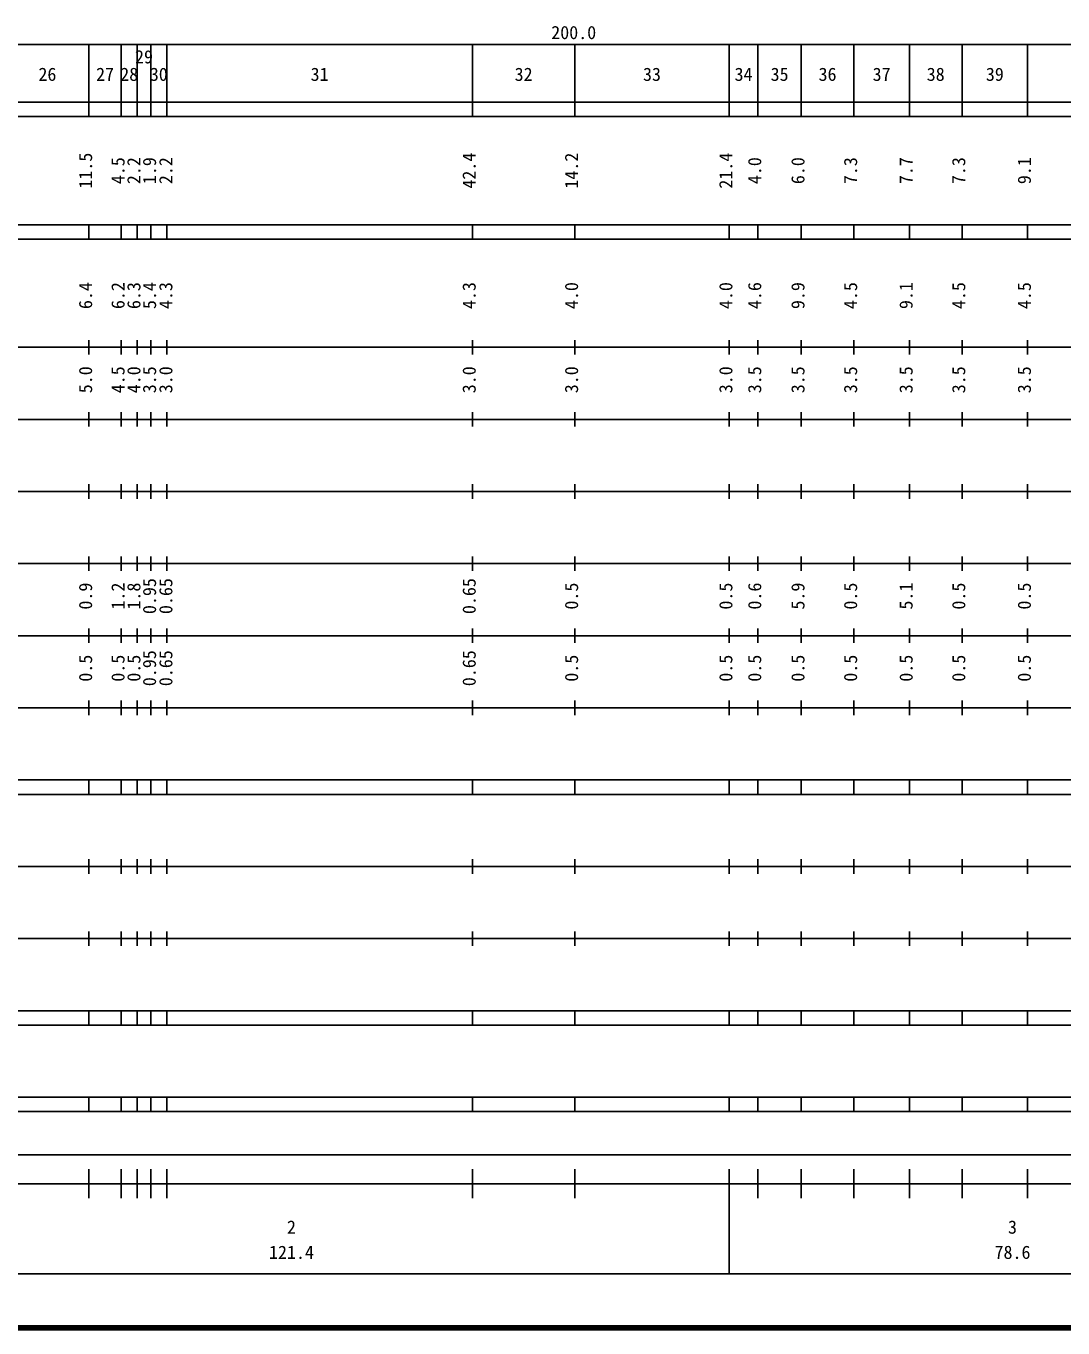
# Model space of a CAD drawing. Units: millimetres on the paper, enlarged 1000 times. Extents: x 40000 to 680000, y 20000 to 380000.
# Drawn here: x 191887 to 335699, y 20000 to 200558 of the extents above; entities that cross this region are included whole.
import ezdxf
from ezdxf.enums import TextEntityAlignment as Align

# ---------------------------------------------------------------- set-up
doc = ezdxf.new("R2010")
doc.units = ezdxf.units.MM
doc.header["$LTSCALE"] = 1000
doc.layers.add('M-TTL', color=2, linetype='Continuous', lineweight=140)
doc.layers.add('M-TTL-BAND', color=7, linetype='Continuous', lineweight=25)
doc.styles.add('ＭＳ ゴシック', font='')
doc.styles.get('ＭＳ ゴシック').set_extended_font_data('MS Gothic')

msp = doc.modelspace()

# ---------------------------------------------------------------- linework, layer by layer
at = {"layer": 'M-TTL'}
msp.add_line((40000, 20000), (680000, 20000), dxfattribs=at)
at = {"layer": 'M-TTL-BAND'}
for p, q in [((68000, 198000), (579000, 198000)), ((200600, 188000), (200600, 198000)), ((205100, 188000), (205100, 198000)), ((207300, 188000), (207300, 198000)), ((209200, 188000), (209200, 198000)), ((211400, 188000), (211400, 198000)), ((253800, 188000), (253800, 198000)), ((268000, 188000), (268000, 198000)), ((289400, 188000), (289400, 198000)), ((293400, 188000), (293400, 198000)), ((299400, 188000), (299400, 198000)), ((306700, 188000), (306700, 198000)), ((314400, 188000), (314400, 198000)), ((321700, 188000), (321700, 198000)), ((330800, 188000), (330800, 198000)), ((40000, 190000), (579000, 190000)), ((40000, 188000), (579000, 188000)), ((40000, 173000), (579000, 173000)), ((200600, 171000), (200600, 173000)), ((205100, 171000), (205100, 173000)), ((207300, 171000), (207300, 173000)), ((209200, 171000), (209200, 173000)), ((211400, 171000), (211400, 173000)), ((253800, 171000), (253800, 173000)), ((268000, 171000), (268000, 173000)), ((289400, 171000), (289400, 173000)), ((293400, 171000), (293400, 173000)), ((299400, 171000), (299400, 173000)), ((306700, 171000), (306700, 173000)), ((314400, 171000), (314400, 173000)), ((321700, 171000), (321700, 173000)), ((330800, 171000), (330800, 173000)), ((40000, 171000), (579000, 171000)), ((40000, 156000), (579000, 156000)), ((200600, 155000), (200600, 157000)), ((205100, 155000), (205100, 157000)), ((207300, 155000), (207300, 157000)), ((209200, 155000), (209200, 157000)), ((211400, 155000), (211400, 157000)), ((253800, 155000), (253800, 157000)), ((268000, 155000), (268000, 157000)), ((289400, 155000), (289400, 157000)), ((293400, 155000), (293400, 157000)), ((299400, 155000), (299400, 157000)), ((306700, 155000), (306700, 157000)), ((314400, 155000), (314400, 157000)), ((321700, 155000), (321700, 157000)), ((330800, 155000), (330800, 157000)), ((200600, 145000), (200600, 147000)), ((205100, 145000), (205100, 147000)), ((207300, 145000), (207300, 147000)), ((209200, 145000), (209200, 147000)), ((211400, 145000), (211400, 147000)), ((253800, 145000), (253800, 147000)), ((268000, 145000), (268000, 147000)), ((289400, 145000), (289400, 147000)), ((293400, 145000), (293400, 147000)), ((299400, 145000), (299400, 147000)), ((306700, 145000), (306700, 147000)), ((314400, 145000), (314400, 147000)), ((321700, 145000), (321700, 147000)), ((330800, 145000), (330800, 147000)), ((46000, 146000), (579000, 146000)), ((52000, 136000), (579000, 136000)), ((200600, 135000), (200600, 137000)), ((205100, 135000), (205100, 137000)), ((207300, 135000), (207300, 137000)), ((209200, 135000), (209200, 137000)), ((211400, 135000), (211400, 137000)), ((253800, 135000), (253800, 137000)), ((268000, 135000), (268000, 137000)), ((289400, 135000), (289400, 137000)), ((293400, 135000), (293400, 137000)), ((299400, 135000), (299400, 137000)), ((306700, 135000), (306700, 137000)), ((314400, 135000), (314400, 137000)), ((321700, 135000), (321700, 137000)), ((330800, 135000), (330800, 137000)), ((200600, 125000), (200600, 127000)), ((205100, 125000), (205100, 127000)), ((207300, 125000), (207300, 127000)), ((209200, 125000), (209200, 127000)), ((211400, 125000), (211400, 127000)), ((253800, 125000), (253800, 127000)), ((268000, 125000), (268000, 127000)), ((289400, 125000), (289400, 127000)), ((293400, 125000), (293400, 127000)), ((299400, 125000), (299400, 127000)), ((306700, 125000), (306700, 127000)), ((314400, 125000), (314400, 127000)), ((321700, 125000), (321700, 127000)), ((330800, 125000), (330800, 127000)), ((46000, 126000), (579000, 126000)), ((52000, 116000), (579000, 116000)), ((200600, 115000), (200600, 117000)), ((205100, 115000), (205100, 117000)), ((207300, 115000), (207300, 117000)), ((209200, 115000), (209200, 117000)), ((211400, 115000), (211400, 117000)), ((253800, 115000), (253800, 117000)), ((268000, 115000), (268000, 117000)), ((289400, 115000), (289400, 117000)), ((293400, 115000), (293400, 117000)), ((299400, 115000), (299400, 117000)), ((306700, 115000), (306700, 117000)), ((314400, 115000), (314400, 117000)), ((321700, 115000), (321700, 117000)), ((330800, 115000), (330800, 117000)), ((200600, 105000), (200600, 107000)), ((205100, 105000), (205100, 107000)), ((207300, 105000), (207300, 107000)), ((209200, 105000), (209200, 107000)), ((211400, 105000), (211400, 107000)), ((253800, 105000), (253800, 107000)), ((268000, 105000), (268000, 107000)), ((289400, 105000), (289400, 107000)), ((293400, 105000), (293400, 107000)), ((299400, 105000), (299400, 107000)), ((306700, 105000), (306700, 107000)), ((314400, 105000), (314400, 107000)), ((321700, 105000), (321700, 107000)), ((330800, 105000), (330800, 107000)), ((46000, 106000), (579000, 106000)), ((40000, 96000), (579000, 96000)), ((200600, 94000), (200600, 96000)), ((205100, 94000), (205100, 96000)), ((207300, 94000), (207300, 96000)), ((209200, 94000), (209200, 96000)), ((211400, 94000), (211400, 96000)), ((253800, 94000), (253800, 96000)), ((268000, 94000), (268000, 96000)), ((289400, 94000), (289400, 96000)), ((293400, 94000), (293400, 96000)), ((299400, 94000), (299400, 96000)), ((306700, 94000), (306700, 96000)), ((314400, 94000), (314400, 96000)), ((321700, 94000), (321700, 96000)), ((330800, 94000), (330800, 96000)), ((40000, 94000), (579000, 94000)), ((200600, 83000), (200600, 85000)), ((205100, 83000), (205100, 85000)), ((207300, 83000), (207300, 85000)), ((209200, 83000), (209200, 85000)), ((211400, 83000), (211400, 85000)), ((253800, 83000), (253800, 85000)), ((268000, 83000), (268000, 85000)), ((289400, 83000), (289400, 85000)), ((293400, 83000), (293400, 85000)), ((299400, 83000), (299400, 85000)), ((306700, 83000), (306700, 85000)), ((314400, 83000), (314400, 85000)), ((321700, 83000), (321700, 85000)), ((330800, 83000), (330800, 85000)), ((49000, 84000), (579000, 84000)), ((200600, 73000), (200600, 75000)), ((205100, 73000), (205100, 75000)), ((207300, 73000), (207300, 75000)), ((209200, 73000), (209200, 75000)), ((211400, 73000), (211400, 75000)), ((253800, 73000), (253800, 75000)), ((268000, 73000), (268000, 75000)), ((289400, 73000), (289400, 75000)), ((293400, 73000), (293400, 75000)), ((299400, 73000), (299400, 75000)), ((306700, 73000), (306700, 75000)), ((314400, 73000), (314400, 75000)), ((321700, 73000), (321700, 75000)), ((330800, 73000), (330800, 75000)), ((40000, 74000), (579000, 74000)), ((40000, 64000), (579000, 64000)), ((200600, 62000), (200600, 64000)), ((205100, 62000), (205100, 64000)), ((207300, 62000), (207300, 64000)), ((209200, 62000), (209200, 64000)), ((211400, 62000), (211400, 64000)), ((253800, 62000), (253800, 64000)), ((268000, 62000), (268000, 64000)), ((289400, 62000), (289400, 64000)), ((293400, 62000), (293400, 64000)), ((299400, 62000), (299400, 64000)), ((306700, 62000), (306700, 64000)), ((314400, 62000), (314400, 64000)), ((321700, 62000), (321700, 64000)), ((330800, 62000), (330800, 64000)), ((40000, 62000), (579000, 62000)), ((40000, 52000), (579000, 52000)), ((200600, 50000), (200600, 52000)), ((205100, 50000), (205100, 52000)), ((207300, 50000), (207300, 52000)), ((209200, 50000), (209200, 52000)), ((211400, 50000), (211400, 52000)), ((253800, 50000), (253800, 52000)), ((268000, 50000), (268000, 52000)), ((289400, 50000), (289400, 52000)), ((293400, 50000), (293400, 52000)), ((299400, 50000), (299400, 52000)), ((306700, 50000), (306700, 52000)), ((314400, 50000), (314400, 52000)), ((321700, 50000), (321700, 52000)), ((330800, 50000), (330800, 52000)), ((40000, 50000), (579000, 50000)), ((71000, 44000), (566900, 44000)), ((200600, 38000), (200600, 42000)), ((205100, 38000), (205100, 42000)), ((207300, 38000), (207300, 42000)), ((209200, 38000), (209200, 42000)), ((211400, 38000), (211400, 42000)), ((253800, 38000), (253800, 42000)), ((268000, 38000), (268000, 42000)), ((289400, 27500), (289400, 42000)), ((293400, 38000), (293400, 42000)), ((299400, 38000), (299400, 42000)), ((306700, 38000), (306700, 42000)), ((314400, 38000), (314400, 42000)), ((321700, 38000), (321700, 42000)), ((330800, 38000), (330800, 42000)), ((40000, 40000), (579000, 40000)), ((68000, 27500), (579000, 27500))]:
    msp.add_line(p, q, dxfattribs=at)

# ---------------------------------------------------------------- texts
at = {"layer": 'M-TTL-BAND', "style": 'ＭＳ ゴシック'}
for s, p in [('200.0', (267844, 198195)), ('29', (208250, 194826)), ('26', (194850, 192405)), ('27', (202850, 192405)), ('28', (206200, 192405)), ('30', (210300, 192405)), ('31', (232600, 192405)), ('32', (260900, 192405)), ('33', (278700, 192405)), ('34', (291400, 192405)), ('35', (296400, 192405)), ('36', (303050, 192405)), ('37', (310550, 192405)), ('38', (318050, 192405)), ('39', (326250, 192405)), ('2', (228700, 32523)), ('3', (328700, 32523)), ('121.4', (228700, 29033)), ('78.6', (328700, 29033))]:
    msp.add_text(s, height=1833, dxfattribs=at).set_placement(p, align=Align.BOTTOM_CENTER)
for s, p in [('11.5', (201600, 180500)), ('42.4', (254800, 180500)), ('14.2', (269000, 180500)), ('21.4', (290400, 180500)), ('4.5', (206100, 180500)), ('2.2', (208300, 180500)), ('1.9', (210473, 180500)), ('2.2', (212732, 180500)), ('4.0', (294400, 180500)), ('6.0', (300400, 180500)), ('7.3', (307700, 180500)), ('7.7', (315400, 180500)), ('7.3', (322700, 180500)), ('9.1', (331800, 180500)), ('6.4', (201600, 163174)), ('6.2', (206100, 163174)), ('6.3', (208300, 163174)), ('5.4', (210473, 163174)), ('4.3', (212732, 163174)), ('4.3', (254800, 163174)), ('4.0', (269000, 163174)), ('4.0', (290400, 163174)), ('4.6', (294400, 163174)), ('9.9', (300400, 163174)), ('4.5', (307700, 163174)), ('9.1', (315400, 163174)), ('4.5', (322700, 163174)), ('4.5', (331800, 163174)), ('5.0', (201600, 151500)), ('4.5', (206100, 151500)), ('4.0', (208300, 151500)), ('3.5', (210473, 151500)), ('3.0', (212732, 151500)), ('3.0', (254800, 151500)), ('3.0', (269000, 151500)), ('3.0', (290400, 151500)), ('3.5', (294400, 151500)), ('3.5', (300400, 151500)), ('3.5', (307700, 151500)), ('3.5', (315400, 151500)), ('3.5', (322700, 151500)), ('3.5', (331800, 151500)), ('0.9', (201600, 121500)), ('1.2', (206100, 121500)), ('1.8', (208300, 121500)), ('0.95', (210473, 121500)), ('0.65', (212732, 121500)), ('0.65', (254800, 121500)), ('0.5', (269000, 121500)), ('0.5', (290400, 121500)), ('0.6', (294400, 121500)), ('5.9', (300400, 121500)), ('0.5', (307700, 121500)), ('5.1', (315400, 121500)), ('0.5', (322700, 121500)), ('0.5', (331800, 121500)), ('0.95', (210473, 111500)), ('0.65', (212732, 111500)), ('0.65', (254800, 111500)), ('0.5', (201600, 111500)), ('0.5', (206100, 111500)), ('0.5', (208300, 111500)), ('0.5', (269000, 111500)), ('0.5', (290400, 111500)), ('0.5', (294400, 111500)), ('0.5', (300400, 111500)), ('0.5', (307700, 111500)), ('0.5', (315400, 111500)), ('0.5', (322700, 111500)), ('0.5', (331800, 111500))]:
    msp.add_text(s, height=1833, rotation=90, dxfattribs=at).set_placement(p, align=Align.BOTTOM_CENTER)

doc.saveas('drawing.dxf')
